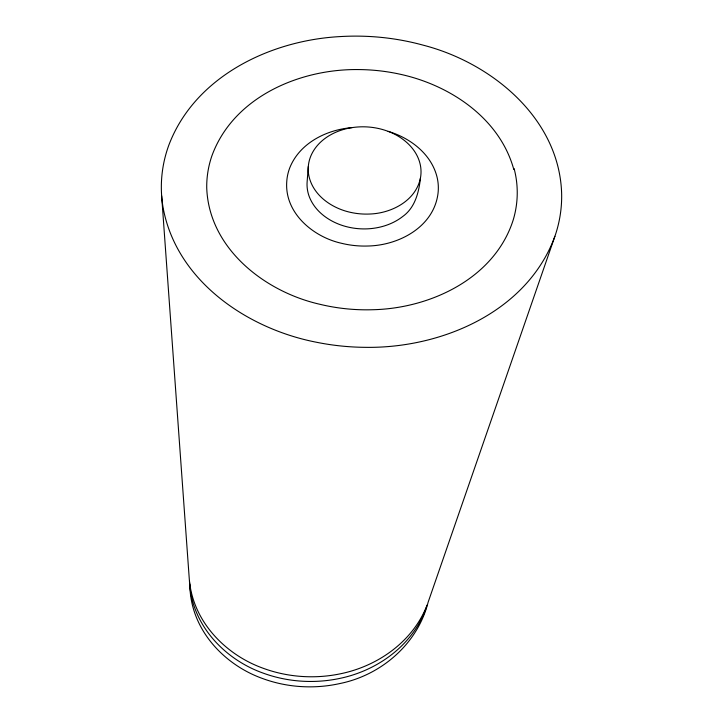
<?xml version="1.0" encoding="UTF-8"?>
<svg xmlns="http://www.w3.org/2000/svg" width="723" height="723" viewBox="0 0 723 723"><rect width="100%" height="100%" fill="white"/><g stroke="black" fill="none" stroke-linecap="round" stroke-linejoin="round"><path stroke-width="1.08" d="M308.296 166.534L307.121 181.925A42.35 37.804 -1.2 0 0 307.736 191.342A44.004 39.277 -1.2 0 0 309.254 196.611C315.21 212.191 330.366 222.413 346.019 226.552A64.031 57.153 -1.2 0 0 367.636 228.839C380.226 228.197 392.851 224.247 402.847 216.412C415.074 207.628 418.906 192.273 420.434 178.12A42.341 37.786 -1.2 0 0 420.714 167.167C418.192 149.462 402.91 136.403 386.724 130.845A64.889 57.921 -1.2 0 0 353.556 127.411C336.123 129.589 318.12 139.051 310.908 155.816A42.295 37.759 -1.2 0 0 308.296 166.534A42.675 38.093 -1.2 0 0 308.92 176.06C313.24 195.68 332.128 208.45 350.836 212.426A65.332 58.319 -1.2 0 0 369.778 214.026C391.396 213.303 415.725 200.867 420.434 178.12M189.471 581.165L190.086 590.266A110.944 99.024 -1.2 0 0 190.953 597.813C196.873 635.508 227.067 665.648 262.097 678.346A124.175 110.836 -1.2 0 0 339.873 683.542C381.328 675.146 417.632 643.822 428.097 602.322L554.893 236.322A151.179 134.939 -1.2 0 0 561.654 194.261C559.828 118.735 491.893 62.865 423.298 45.197A230.285 205.549 -1.2 0 0 340.443 36.566C270.529 40.199 194.975 76.304 168.866 145.061A151.333 135.074 -1.2 0 0 161.654 195.834L189.236 578.409A112.589 100.497 -1.2 0 0 190.122 586.091C196.168 624.518 227.022 655.174 262.729 668.106A127.058 113.403 -1.2 0 0 341.265 673.61C378.364 665.811 413.33 641.12 427.139 604.961M426.272 607.6C413.457 644.482 378.418 670.031 341.084 678.129A125.712 112.21 -1.2 0 1 262.44 672.851C227.04 660.054 196.493 629.616 190.511 591.541A111.83 99.819 -1.2 0 1 189.625 583.922M554.893 236.322C527.203 312.029 441.364 348.54 365.269 347.338A231.008 206.191 -1.2 0 1 316.195 342.196C246.941 328.694 176.285 280.66 163.046 207.356A153.836 137.316 -1.2 0 1 161.663 195.834M352.056 127.619C326.697 129.652 299.846 142.919 289.869 167.564A57.244 51.098 -1.2 0 0 286.733 181.898C284.6 213.104 313.195 236.972 341.41 243.262A87.356 77.976 -1.2 0 0 368.134 246.01C397.632 245.359 430.944 228.468 437.352 197.433A57.614 51.423 -1.2 0 0 437.035 177.036C431.297 153.9 410.131 137.876 388.124 131.351M513.809 169.516C499.747 118.156 449.914 85.007 400.045 74.216A178.988 159.765 -1.2 0 0 358.897 69.571C299.747 68.658 233.149 97.108 211.83 156.032A117.081 104.51 -1.2 0 0 206.733 187.962C208.911 248.405 264.726 291.839 319.918 304.293A179.033 159.801 -1.2 0 0 373.023 309.724C430.8 308.36 494.984 278.066 513.33 219.557A117.894 105.233 -1.2 0 0 514.089 168.504"/></g></svg>
